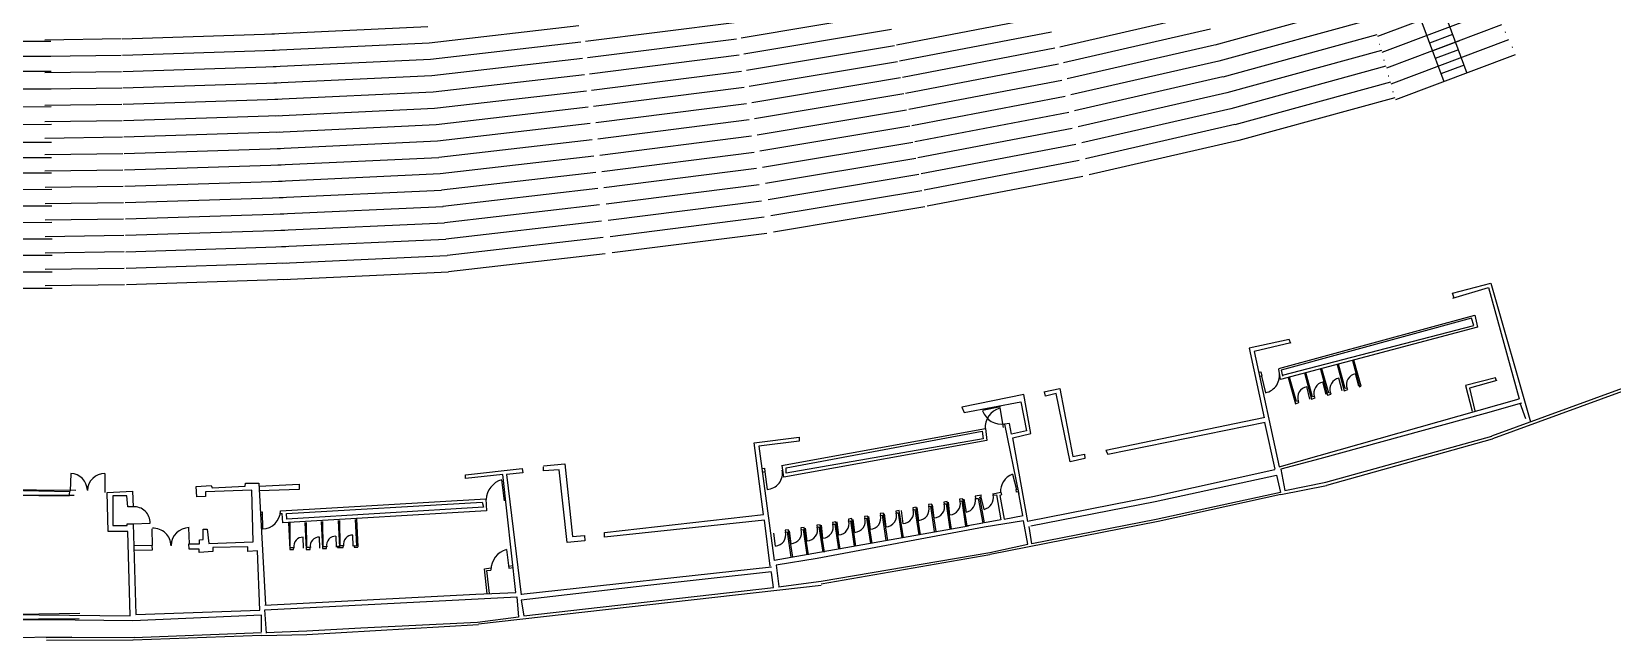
# Model space of a CAD drawing. Extents: x 12070 to 21316, y 9635 to 16827.
# Drawn here: x 16668 to 19741, y 9635 to 10818 of the extents above; entities that cross this region are included whole.
import ezdxf

# ---------------------------------------------------------------- set-up
doc = ezdxf.new("R2010")
doc.units = 0
doc.header["$LTSCALE"] = 192
doc.layers.add('EXIST', color=15, linetype='CONTINUOUS')

msp = doc.modelspace()

# ---------------------------------------------------------------- linework, layer by layer
at = {"layer": 'EXIST', "color": 0}
for p, q in [((19037.3, 11872.9), (19458.6, 10737.4)), ((18992.3, 11856.2), (19413.6, 10720.7)), ((19499, 10888.8), (19284.5, 10808.2)), ((18334.1, 10853.1), (18047.3, 10805.3)), ((18952.3, 10853.3), (18667, 10787.9)), ((19266, 10873), (18968.1, 10791.3)), ((19512.4, 10859.8), (19293.3, 10777.5)), ((17437.9, 10826.9), (17134.6, 10812.9)), ((17437.9, 10826.9), (17134.6, 10812.9)), ((17731.9, 10829), (17440.6, 10795.4)), ((18033.6, 10835), (17744.6, 10798.5)), ((18339.9, 10821.8), (18052.6, 10773.9)), ((18643.8, 10847.7), (18349.3, 10791.4)), ((18960.2, 10822.4), (18674.1, 10756.9)), ((19274.7, 10842.3), (18975.9, 10760.5)), ((19274.7, 10842.3), (18975.9, 10760.5)), ((19525.8, 10830.8), (19302.1, 10746.8)), ((16705.3, 10798.8), (16556.6, 10798.4)), ((16841.6, 10803.6), (16693.2, 10801.5)), ((17139.7, 10813), (16843.7, 10803.5)), ((17440.6, 10795.2), (17136.1, 10781.1)), ((17735.6, 10797.4), (17443.3, 10763.6)), ((18038.5, 10803.5), (17748.6, 10766.9)), ((18345.8, 10790.5), (18057.8, 10742.5)), ((18650.6, 10816.5), (18355.3, 10760.1)), ((18968, 10791.5), (18681.2, 10725.8)), ((19283.5, 10811.7), (18983.8, 10729.6)), ((19288.9, 10792.9), (19287.7, 10792.5)), ((19539.1, 10801.8), (19310.9, 10716)), ((19430.8, 10812.2), (19385.9, 10795.3)), ((19444.3, 10800.2), (19392.4, 10780.7)), ((19533.5, 10816.7), (19532.4, 10816.3)), ((16705.4, 10769.7), (16556.3, 10769.3)), ((16842, 10771.7), (16693.3, 10769.6)), ((16842, 10771.7), (16693.3, 10769.6)), ((17141.4, 10781.2), (16844.2, 10771.7)), ((17443.3, 10763.4), (17137.5, 10749.3)), ((17739.2, 10765.7), (17446, 10731.9)), ((18043.4, 10772), (17752.6, 10735.3)), ((18351.6, 10759.2), (18063, 10711.1)), ((18657.4, 10785.4), (18361.3, 10728.8)), ((18657.4, 10785.4), (18361.3, 10728.8)), ((18975.9, 10760.6), (18688.3, 10694.8)), ((19292.3, 10781.1), (18991.6, 10698.7)), ((19297.7, 10762.2), (19296.5, 10761.7)), ((19552.5, 10772.7), (19319.7, 10685.3)), ((19441.9, 10782.3), (19397, 10765.5)), ((19546.9, 10787.7), (19545.8, 10787.3)), ((16705.6, 10740.5), (16556, 10740.2)), ((16842.5, 10739.9), (16693.3, 10737.8)), ((17143.1, 10749.4), (16844.8, 10739.8)), ((17143.1, 10749.4), (16844.8, 10739.8)), ((17446, 10731.6), (17139, 10717.5)), ((17742.9, 10734.1), (17448.7, 10700.1)), ((18048.2, 10740.6), (17756.6, 10703.7)), ((18357.5, 10727.9), (18068.3, 10679.6)), ((18664.2, 10754.3), (18367.2, 10697.5)), ((18983.7, 10729.7), (18695.4, 10663.7)), ((19301, 10750.5), (18999.5, 10667.8)), ((19306.5, 10731.5), (19305.2, 10731)), ((19453, 10752.5), (19408.1, 10735.6)), ((16705.8, 10706), (16555.7, 10705.7)), ((16843, 10708), (16693.4, 10705.9)), ((17144.8, 10717.6), (16845.4, 10708)), ((17448.7, 10699.9), (17140.5, 10685.6)), ((17448.7, 10699.9), (17140.5, 10685.6)), ((17746.5, 10702.4), (17451.4, 10668.4)), ((18053.1, 10709.1), (17760.6, 10672.1)), ((18363.4, 10696.6), (18073.5, 10648.2)), ((18670.9, 10723.1), (18373.2, 10666.2)), ((18991.6, 10698.9), (18702.6, 10632.7)), ((19309.8, 10719.8), (19007.3, 10636.9)), ((19315.3, 10700.7), (19314, 10700.3)), ((16706, 10671.5), (16555.3, 10671.2)), ((16843.4, 10676.2), (16693.5, 10674)), ((17146.5, 10685.7), (16846, 10676.1)), ((17451.4, 10668.1), (17141.9, 10653.8)), ((17750.2, 10670.8), (17454.1, 10636.6)), ((18058, 10677.6), (17764.6, 10640.5)), ((18058, 10677.6), (17764.6, 10640.5)), ((18677.7, 10692), (18379.2, 10634.9)), ((18999.4, 10668), (18709.7, 10601.6)), ((19318.5, 10689.2), (19015.2, 10606.1)), ((16706.2, 10637), (16555, 10636.6)), ((16843.9, 10644.3), (16693.5, 10642.2)), ((16843.9, 10644.3), (16693.5, 10642.2)), ((17148.2, 10653.9), (16846.6, 10644.3)), ((17148.2, 10653.9), (16846.6, 10644.3)), ((17454.1, 10636.4), (17143.4, 10622)), ((17454.1, 10636.4), (17143.4, 10622)), ((17753.8, 10639.2), (17456.8, 10604.9)), ((18062.8, 10646.1), (17768.6, 10608.9)), ((18369.2, 10665.2), (18078.8, 10616.8)), ((18684.5, 10660.9), (18385.2, 10603.6)), ((19007.3, 10637.1), (18716.8, 10570.6)), ((16844.3, 10612.5), (16693.6, 10610.3)), ((17149.9, 10622.1), (16847.1, 10612.4)), ((17456.8, 10604.6), (17144.9, 10590.2)), ((17757.5, 10607.5), (17459.5, 10573.1)), ((18067.7, 10614.6), (17772.6, 10577.2)), ((18375.1, 10633.9), (18084, 10585.4)), ((18691.3, 10629.7), (18391.2, 10572.3)), ((19015.1, 10606.2), (18723.9, 10539.5)), ((16706.4, 10602.5), (16554.6, 10602.1)), ((16844.8, 10580.6), (16693.7, 10578.5)), ((17151.6, 10590.3), (16847.7, 10580.6)), ((17761.1, 10575.9), (17462.2, 10541.4)), ((18072.6, 10583.1), (17776.6, 10545.6)), ((18380.9, 10602.6), (18089.2, 10554)), ((18698.1, 10598.6), (18397.2, 10541.1)), ((16706.7, 10542.9), (16554, 10542.5)), ((16706.6, 10572.7), (16554.3, 10572.3)), ((16845.2, 10548.8), (16693.7, 10546.6)), ((16845.2, 10548.8), (16693.7, 10546.6)), ((17153.3, 10558.5), (16848.3, 10548.7)), ((17459.5, 10572.8), (17146.3, 10558.4)), ((17764.8, 10544.2), (17464.9, 10509.6)), ((18077.5, 10551.6), (17780.6, 10514)), ((18386.8, 10571.3), (18094.5, 10522.5)), ((18704.9, 10567.5), (18403.1, 10509.8)), ((16845.7, 10516.9), (16693.8, 10514.8)), ((17155, 10526.7), (16848.9, 10516.9)), ((17462.2, 10541.1), (17147.8, 10526.5)), ((17768.5, 10512.6), (17467.6, 10477.9)), ((18082.3, 10520.1), (17784.6, 10482.4)), ((18392.6, 10540), (18099.7, 10491.1)), ((18711.7, 10536.3), (18409.1, 10478.5)), ((16706.9, 10510.9), (16553.7, 10510.5)), ((16846.1, 10485.1), (16693.8, 10482.9)), ((17156.7, 10494.9), (16849.5, 10485)), ((17465, 10509.3), (17149.3, 10494.7)), ((18087.2, 10488.6), (17788.6, 10450.8)), ((18398.5, 10508.7), (18105, 10459.7)), ((16707.1, 10478.8), (16553.4, 10478.4)), ((16846.6, 10453.2), (16693.9, 10451.1)), ((17158.4, 10463), (16850.1, 10453.2)), ((17467.7, 10477.5), (17150.8, 10462.9)), ((17772.1, 10480.9), (17470.3, 10446.1)), ((18092.1, 10457.1), (17792.5, 10419.2)), ((18404.4, 10477.3), (18110.2, 10428.3)), ((16707.3, 10446.7), (16553.1, 10446.4)), ((16847, 10421.4), (16694, 10419.2)), ((17160.1, 10431.2), (16850.6, 10421.3)), ((17470.4, 10445.8), (17152.2, 10431.1)), ((17775.8, 10449.3), (17473, 10414.3)), ((18097, 10425.6), (17796.5, 10387.6)), ((16707.5, 10414.7), (16552.8, 10414.3)), ((16847.5, 10389.5), (16694, 10387.3)), ((17161.8, 10399.4), (16851.2, 10389.4)), ((17473.1, 10414), (17153.7, 10399.3)), ((17779.4, 10417.7), (17475.7, 10382.6)), ((16707.6, 10382.6), (16552.5, 10382.3)), ((17163.5, 10367.6), (16851.8, 10357.6)), ((17475.8, 10382.2), (17155.2, 10367.4)), ((17783.1, 10386), (17478.4, 10350.8)), ((16707.8, 10350.6), (16552.1, 10350.2)), ((16847.9, 10357.7), (16694.1, 10355.5)), ((17165.2, 10335.8), (16852.4, 10325.7)), ((17478.5, 10350.5), (17156.6, 10335.6)), ((19430.4, 10309.6), (19504.9, 10328.7)), ((19504.9, 10328.7), (19582.5, 10059.6)), ((16708, 10318.5), (16551.8, 10318.1)), ((16848.4, 10325.8), (16694.2, 10323.6)), ((19433.6, 10300), (19430.4, 10309.6)), ((19431.5, 10300), (19500.7, 10320.2)), ((19500.7, 10320.2), (19560.2, 10104.3)), ((19092.9, 10163), (19474, 10267)), ((19474, 10267), (19479.3, 10243.6)), ((19479.3, 10243.6), (19096, 10141.8)), ((19467.6, 10260.6), (19097.1, 10159.8)), ((19100.3, 10150.3), (19471.9, 10246.8)), ((19471.9, 10246.8), (19467.6, 10260.6)), ((19113.1, 10219.4), (19035.4, 10202.4)), ((19116.3, 10213), (19045, 10196)), ((19116.3, 10211.9), (19113.1, 10219.4)), ((19035.4, 10202.4), (19064.1, 10067.4)), ((19045, 10196), (19093.8, 9971.6)), ((19235.9, 10178.6), (19249.8, 10127.6)), ((19252.8, 10128.6), (19238.5, 10179.4)), ((19054, 10155.7), (19057.8, 10156.4)), ((19059.6, 10148.2), (19055.4, 10147.7)), ((19057.8, 10156.4), (19059.6, 10148.2)), ((19059.4, 10148.2), (19066.7, 10115.7)), ((19096, 10141.8), (19092.9, 10162)), ((19097.1, 10159.8), (19100.3, 10148.1)), ((19111.2, 10145.5), (19125.1, 10094.5)), ((19127.2, 10098.9), (19113.8, 10146.2)), ((19142.6, 10154.5), (19156.4, 10103.4)), ((19158.6, 10107.9), (19145.2, 10155.2)), ((19173.9, 10162), (19187.8, 10110.9)), ((19189.9, 10115.4), (19176.5, 10162.7)), ((19206, 10170.7), (19219.8, 10119.6)), ((19222, 10124.1), (19208.6, 10171.4)), ((19216.1, 10119.8), (19209.7, 10144.3)), ((19248.1, 10128.5), (19241.8, 10153)), ((19514.4, 10144.7), (19455.9, 10129.9)), ((19843.5, 10154.9), (19506.3, 10031.7)), ((19845.6, 10149.3), (19508.4, 10026)), ((19515.5, 10140.5), (19514.4, 10144.7)), ((18636.1, 10117.6), (18667, 10123.9)), ((18639.3, 10109.1), (18637.2, 10117.6)), ((18659.6, 10114.4), (18639.3, 10109.1)), ((18687.2, 9981.4), (18659.6, 10114.4)), ((18667, 10123.9), (18692.5, 9992.1)), ((19153.4, 10103.4), (19147, 10127.9)), ((19184.7, 10112.3), (19178.4, 10136.8)), ((19187.8, 10110.9), (19194.6, 10113.3)), ((19193.4, 10116.3), (19189.9, 10115.4)), ((19194.6, 10113.3), (19193.4, 10116.3)), ((19219.8, 10119.6), (19226.7, 10121.9)), ((19225.5, 10125), (19222, 10124.1)), ((19226.7, 10121.9), (19225.5, 10125)), ((19249.8, 10127.6), (19252.8, 10128.6)), ((19455.9, 10129.9), (19468.6, 10079.9)), ((19516.5, 10139.4), (19463.3, 10124.5)), ((19463.3, 10124.5), (19473.9, 10080.9)), ((18596.8, 10112.3), (18476.4, 10087.9)), ((18476.4, 10087.9), (18480.7, 10077.3)), ((18480.7, 10077.3), (18591.4, 10098.5)), ((18551.8, 10088.2), (18516.9, 10081.3)), ((18550.5, 10086.5), (18556.9, 10048.2)), ((18591.4, 10098.5), (18602, 10042.1)), ((18610.6, 10036.8), (18596.8, 10112.3)), ((19093.8, 9971.6), (19560.2, 10104.3)), ((19125.1, 10094.5), (19131.9, 10096.8)), ((19130.8, 10099.9), (19127.2, 10098.9)), ((19131.9, 10096.8), (19130.8, 10099.9)), ((19156.4, 10103.4), (19163.3, 10105.7)), ((19162.1, 10108.8), (19158.6, 10107.9)), ((19163.3, 10105.7), (19162.1, 10108.8)), ((19564.4, 10095.8), (19494.2, 10075.6)), ((19572.9, 10064.9), (19562.3, 10095.8)), ((18569, 10055.9), (18559.5, 10054.9)), ((18559.5, 10054.9), (18587.1, 9918.8)), ((18573.3, 10035.7), (18569, 10055.9)), ((19063, 10067.4), (18756.4, 10003.7)), ((18760.6, 9996.3), (19066.2, 10058.8)), ((19065.1, 10057.8), (19085.3, 9967.4)), ((19494.2, 10075.6), (19172.6, 9987.5)), ((18072.6, 10018.8), (18160.1, 10029.8)), ((18160.1, 10021.8), (18081.6, 10011.8)), ((18126.1, 9974.3), (18522.2, 10046.4)), ((18525.4, 10023), (18130.4, 9952)), ((18134.7, 9970.1), (18515.8, 10041.1)), ((18517.9, 10026.2), (18134.7, 9959.4)), ((18160.1, 10029.8), (18160.1, 10021.8)), ((18515.8, 10041.1), (18517.9, 10026.2)), ((18522.2, 10046.4), (18525.4, 10023)), ((18602, 10042.1), (18573.3, 10035.7)), ((18575.4, 10028.3), (18610.6, 10036.8)), ((18605.1, 9865.6), (18575.4, 10028.3)), ((19184.3, 9941.8), (19506.7, 10031.8)), ((19185.9, 9936), (19508.4, 10026)), ((18090.6, 9879.2), (18072.6, 10018.8)), ((18081.6, 10011.8), (18111.7, 9789.7)), ((18692.5, 9992.1), (18714.9, 9996.3)), ((18714.9, 9996.3), (18715.9, 9987.8)), ((18756.4, 10003.7), (18760.6, 9996.3)), ((16743.2, 9924.6), (16744.4, 9959.2)), ((16810.3, 9959.2), (16810.2, 9922.3)), ((17511.6, 9956.4), (17621.5, 9968.5)), ((17622.6, 9960.4), (17591, 9957.3)), ((17621.5, 9968.5), (17622.6, 9960.4)), ((17663.2, 9973.8), (17704.4, 9977.8)), ((17663.2, 9963.8), (17663.2, 9971.8)), ((17693.3, 9965.8), (17663.2, 9963.8)), ((17709.4, 9825.1), (17693.3, 9965.8)), ((17704.4, 9977.8), (17719.4, 9836.2)), ((18087.7, 9968.4), (18092.9, 9969.3)), ((18093.7, 9961.9), (18088.5, 9961.1)), ((18092.9, 9969.3), (18093.7, 9961.9)), ((18093.4, 9961.9), (18098.1, 9927.7)), ((18130.4, 9952), (18127.2, 9974.3)), ((18134.7, 9959.4), (18134.7, 9970.1)), ((18715.9, 9987.8), (18687.2, 9981.4)), ((19085.3, 9966.3), (18847.9, 9913.3)), ((19172.6, 9987.5), (19097, 9967.4)), ((19097, 9967.4), (19104.4, 9925.9)), ((16987.8, 9933.4), (17016.8, 9935.6)), ((16988.9, 9913.3), (16987.8, 9933.4)), ((17016.8, 9935.6), (17019.1, 9931.1)), ((17019.1, 9931.1), (17082.7, 9934.5)), ((17082.7, 9934.5), (17083.8, 9940)), ((17083.8, 9940), (17109.5, 9940)), ((17109.5, 9940), (17122.8, 9703.6)), ((17110.3, 9934.2), (17187.7, 9938.2)), ((17187.7, 9928.1), (17110.3, 9925.1)), ((17187.7, 9938.2), (17187.7, 9928.1)), ((17583.9, 9957.3), (17511.6, 9949.2)), ((17511.6, 9949.2), (17511.6, 9956.4)), ((17581.7, 9946.7), (17586.7, 9905.6)), ((17609.2, 9727.5), (17583.9, 9957.3)), ((17591, 9957.3), (17619.4, 9723.4)), ((18575.1, 9957.7), (18582.6, 9928)), ((18582.3, 9927.7), (18585.9, 9928.4)), ((18852.1, 9904.8), (19088.5, 9955.7)), ((19088.5, 9955.7), (19095.9, 9921.7)), ((19096.7, 9918.2), (19185.5, 9935.9)), ((19104.4, 9925.9), (19184.3, 9941.8)), ((16753.9, 9925.8), (16545.6, 9927.3)), ((16545.6, 9916.6), (16750.8, 9916.6)), ((16742.1, 9923.5), (16621.5, 9925.8)), ((16622.6, 9916.9), (16741, 9915.7)), ((16741, 9915.7), (16742.1, 9923.5)), ((16814.7, 9922.3), (16863.8, 9924.5)), ((16816.9, 9846.5), (16814.7, 9922.3)), ((16825.9, 9915.6), (16825.8, 9857.6)), ((16852.7, 9915.6), (16825.9, 9915.6)), ((16854.9, 9894.4), (16852.7, 9915.6)), ((16863.8, 9924.5), (16864.9, 9894.4)), ((17005.6, 9914.4), (16988.9, 9913.3)), ((17096.1, 9926.6), (17005.6, 9923.3)), ((17005.6, 9923.3), (17005.6, 9914.4)), ((17098.3, 9826.3), (17096.1, 9926.6)), ((17151.5, 9886.3), (17551.2, 9909.5)), ((17163.1, 9881.4), (17544.1, 9903.4)), ((17544.1, 9903.4), (17546.1, 9893.3)), ((17551.2, 9909.5), (17552.2, 9886.2)), ((18418.1, 9899.5), (18411.5, 9898.5)), ((18411.5, 9898.5), (18412.1, 9894.9)), ((18426.3, 9846.1), (18418.1, 9899.5)), ((18422.7, 9872.5), (18419.7, 9897.8)), ((18448.1, 9904.4), (18441.5, 9903.4)), ((18441.5, 9903.4), (18442.1, 9899.8)), ((18442.1, 9899.8), (18445.8, 9900.1)), ((18445.8, 9900.1), (18453, 9851)), ((18456.3, 9851), (18448.1, 9904.4)), ((18453.3, 9878), (18450.4, 9903.4)), ((18478.7, 9910), (18472.1, 9909)), ((18472.1, 9909), (18472.8, 9905.4)), ((18472.8, 9905.4), (18476.4, 9905.7)), ((18476.4, 9905.7), (18483.7, 9856.6)), ((18487, 9856.6), (18478.7, 9910)), ((18480.4, 9909), (18484.7, 9883.6)), ((18514.4, 9916.5), (18502.5, 9914.6)), ((18502.5, 9914.6), (18502.8, 9910.6)), ((18502.8, 9910.6), (18508.1, 9910.6)), ((18508.1, 9910.6), (18517.6, 9862.2)), ((18520.6, 9862.9), (18511.7, 9912.9)), ((18511.7, 9912.9), (18513.7, 9912.9)), ((18513.7, 9912.9), (18519, 9888.9)), ((18514, 9912.9), (18514, 9916.2)), ((18536.5, 9919.8), (18537.4, 9916.9)), ((18536.8, 9919.5), (18552.3, 9922.5)), ((18537.4, 9916.9), (18543.7, 9917.2)), ((18543.7, 9917.2), (18552.6, 9868.8)), ((18553.3, 9917.2), (18550.3, 9916.2)), ((18550.3, 9916.2), (18558.6, 9870.1)), ((18552.3, 9922.5), (18553.3, 9917.2)), ((18583, 9922.4), (18582.3, 9927.7)), ((18586.6, 9923.4), (18583, 9922.4)), ((18595.1, 9877), (18586.6, 9923.4)), ((18847.9, 9913.3), (18604.1, 9865.6)), ((18610.4, 9857.1), (18852.1, 9904.8)), ((19095.9, 9921.7), (18854.2, 9869.7)), ((19096.7, 9918.1), (18858.5, 9865.4)), ((16864.9, 9894.4), (16854.9, 9894.4)), ((17112.7, 9884), (17116.5, 9884.2)), ((17112.9, 9879), (17116.6, 9879.2)), ((17117.4, 9851.6), (17116.5, 9884.2)), ((17151.1, 9881.3), (17155.1, 9881.5)), ((17156.1, 9863), (17155.1, 9881.5)), ((17552.2, 9886.2), (17156.1, 9863)), ((17163.7, 9870.3), (17163.1, 9881.4)), ((17546.1, 9893.3), (17163.7, 9870.3)), ((17263.7, 9867.7), (17266.4, 9814.9)), ((17267.4, 9818.6), (17267.1, 9867.7)), ((17296.9, 9869.4), (17299.5, 9818.6)), ((17299.6, 9871.1), (17302.3, 9816.6)), ((17781.8, 9844.2), (18090.6, 9879.2)), ((18092.6, 9868.1), (17781.8, 9835.1)), ((18103.6, 9778.7), (18092.6, 9868.1)), ((18262.4, 9871.2), (18255.8, 9870.2)), ((18255.8, 9870.2), (18256.4, 9866.6)), ((18256.4, 9866.6), (18260.1, 9867)), ((18260.1, 9867), (18267.3, 9817.9)), ((18270.6, 9817.9), (18262.4, 9871.2)), ((18268.3, 9844.2), (18265.4, 9869.6)), ((18293.7, 9876.2), (18287.1, 9875.2)), ((18287.1, 9875.2), (18287.8, 9871.5)), ((18287.8, 9871.5), (18291.4, 9871.9)), ((18291.4, 9871.9), (18298.6, 9822.8)), ((18301.9, 9822.8), (18293.7, 9876.2)), ((18298.7, 9850.1), (18295.7, 9875.5)), ((18324.1, 9882.1), (18317.5, 9881.1)), ((18317.5, 9881.1), (18318.1, 9877.5)), ((18318.1, 9877.5), (18321.7, 9877.8)), ((18321.7, 9877.8), (18329, 9828.7)), ((18332.3, 9828.7), (18324.1, 9882.1)), ((18329.3, 9855.1), (18326.4, 9880.4)), ((18354.7, 9887), (18348.1, 9886)), ((18348.1, 9886), (18348.8, 9882.4)), ((18348.8, 9882.4), (18352.4, 9882.7)), ((18352.4, 9882.7), (18359.6, 9833.6)), ((18362.9, 9833.6), (18354.7, 9887)), ((18362.3, 9861.3), (18359.3, 9886.7)), ((18387.7, 9893.2), (18381.1, 9892.2)), ((18381.1, 9892.2), (18381.8, 9888.6)), ((18381.8, 9888.6), (18385.4, 9888.9)), ((18385.4, 9888.9), (18392.6, 9839.9)), ((18395.9, 9839.9), (18387.7, 9893.2)), ((18392.6, 9867.5), (18389.7, 9892.9)), ((18412.1, 9894.9), (18415.7, 9895.2)), ((18415.7, 9895.2), (18423, 9846.1)), ((18596.5, 9866.8), (18520, 9854.8)), ((18552.6, 9868.8), (18520.6, 9862.9)), ((18558.5, 9870.1), (18595.8, 9877.3)), ((18604.5, 9821.6), (18596.5, 9866.8)), ((18854.2, 9869.7), (18612.6, 9822)), ((16854.9, 9846.5), (16816.9, 9846.5)), ((16825.8, 9857.6), (16853.7, 9857.6)), ((16853.7, 9861), (16864.9, 9861)), ((16853.7, 9857.6), (16853.7, 9861)), ((16859.2, 9682.5), (16854.9, 9846.5)), ((16864.9, 9861.3), (16898.1, 9862.2)), ((16864.9, 9861), (16870.4, 9684.7)), ((16902.6, 9819.2), (16902.1, 9851.4)), ((16973, 9853.6), (16973.9, 9822.3)), ((17001.1, 9850.9), (17009, 9850.8)), ((17001.1, 9830.8), (17001.1, 9850.9)), ((17009, 9850.8), (17012.3, 9823)), ((17167.1, 9863.7), (17169.8, 9810.9)), ((17170.8, 9814.6), (17170.5, 9863.7)), ((17199, 9864), (17201.6, 9811.2)), ((17202.7, 9814.9), (17202.3, 9864)), ((17230.8, 9865.7), (17233.5, 9812.9)), ((17234.5, 9816.6), (17234.2, 9865.7)), ((17260.3, 9815.6), (17259.6, 9836.9)), ((17293.1, 9817.6), (17292.5, 9838.9)), ((17719.4, 9836.2), (17742.6, 9838.2)), ((17742.6, 9838.2), (17743.6, 9828.1)), ((17781.8, 9835.1), (17781.8, 9844.2)), ((18114, 9817.6), (18111, 9843)), ((18111.6, 9790.3), (18489.6, 9857.3)), ((18139.4, 9849.6), (18132.8, 9848.6)), ((18132.8, 9848.6), (18133.4, 9845)), ((18133.4, 9845), (18137.1, 9845.3)), ((18137.1, 9845.3), (18144.3, 9796.2)), ((18147.6, 9796.2), (18139.4, 9849.6)), ((18144.6, 9822.2), (18141.7, 9847.6)), ((18170, 9854.2), (18163.4, 9853.2)), ((18163.4, 9853.2), (18164.1, 9849.5)), ((18164.1, 9849.5), (18167.7, 9849.9)), ((18167.7, 9849.9), (18175, 9800.8)), ((18178.3, 9800.8), (18170, 9854.2)), ((18175.6, 9827.5), (18172.7, 9852.8)), ((18201, 9859.4), (18194.4, 9858.4)), ((18194.4, 9858.4), (18195.1, 9854.8)), ((18195.1, 9854.8), (18198.7, 9855.1)), ((18520, 9854.8), (18195.1, 9793.7)), ((18198.7, 9855.1), (18206, 9806)), ((18209.3, 9806), (18201, 9859.4)), ((18206.3, 9833.1), (18203.4, 9858.4)), ((18231.7, 9865), (18225.1, 9864)), ((18225.1, 9864), (18225.8, 9860.4)), ((18225.8, 9860.4), (18229.4, 9860.7)), ((18229.4, 9860.7), (18236.6, 9811.6)), ((18239.9, 9811.6), (18231.7, 9865)), ((18237, 9839.3), (18234, 9864.7)), ((18517.6, 9862.2), (18487.9, 9856.9)), ((18858.5, 9865.4), (18531.6, 9801.8)), ((18612.6, 9822), (18607.3, 9856)), ((16902.1, 9819.2), (16866.3, 9818.3)), ((16867.6, 9809.8), (16902.6, 9810.7)), ((16902.6, 9810.7), (16902.1, 9819.2)), ((16973.2, 9821.9), (16994.4, 9821.9)), ((16974.3, 9811.8), (16973.2, 9821.9)), ((16993.3, 9811.8), (16974.3, 9811.8)), ((16993.3, 9805.1), (16993.3, 9811.8)), ((17020.1, 9807.3), (16993.3, 9805.1)), ((16994.4, 9829.7), (17001.1, 9830.8)), ((16994.4, 9821.9), (16994.4, 9829.7)), ((17012.3, 9823), (17098.3, 9826.3)), ((17088.2, 9816.2), (17020.1, 9815.1)), ((17020.1, 9815.1), (17020.1, 9807.3)), ((17088.2, 9807.3), (17088.2, 9816.2)), ((17107.2, 9808.4), (17088.2, 9807.3)), ((17111.6, 9693.5), (17107.2, 9808.4)), ((17169.8, 9810.9), (17177.2, 9811.2)), ((17177.6, 9814.6), (17170.8, 9814.6)), ((17177.2, 9811.2), (17177.6, 9814.6)), ((17196.6, 9813.6), (17195.9, 9834.9)), ((17201.6, 9811.2), (17209.1, 9811.5)), ((17209.4, 9814.9), (17202.7, 9814.9)), ((17209.1, 9811.5), (17209.4, 9814.9)), ((17228.4, 9813.9), (17227.7, 9835.2)), ((17233.5, 9812.9), (17241, 9813.2)), ((17241.3, 9816.6), (17234.5, 9816.6)), ((17241, 9813.2), (17241.3, 9816.6)), ((17262.5, 9817.7), (17262.5, 9814.9)), ((17262.5, 9814.9), (17269.7, 9814.9)), ((17262.6, 9817.7), (17266.9, 9817.7)), ((17266.4, 9814.9), (17273.8, 9815.2)), ((17274.2, 9818.6), (17267.4, 9818.6)), ((17269.7, 9814.9), (17269.7, 9815.7)), ((17269.7, 9815.7), (17269.8, 9815.7)), ((17273.8, 9815.2), (17274.2, 9818.6)), ((17295.1, 9818.7), (17295.1, 9815.9)), ((17295.1, 9815.9), (17302.3, 9815.9)), ((17295.2, 9818.7), (17299.5, 9818.6)), ((17302.3, 9815.9), (17302.3, 9816.7)), ((17302.3, 9816.7), (17302.3, 9816.7)), ((17591, 9811.4), (17595.4, 9775)), ((17743.6, 9828.1), (17709.4, 9825.1)), ((18203.2, 9749.5), (18531.1, 9805.6)), ((18531.1, 9805.6), (18604.5, 9821.6)), ((17548.4, 9773.9), (17560.9, 9775.3)), ((17594.9, 9779), (17603.4, 9779.9)), ((17595.4, 9775), (17603.8, 9776)), ((18106.6, 9776.7), (17619.8, 9723.7)), ((18195.1, 9793.7), (18115.7, 9780.7)), ((18115.7, 9780.7), (18120.7, 9739.5)), ((18203.2, 9744.5), (18531.1, 9801.5)), ((17553.7, 9725.3), (17548.4, 9773.9)), ((17552.8, 9770.3), (17560.7, 9771.2)), ((17557.8, 9725.5), (17552.8, 9770.3)), ((18106.6, 9767.6), (17860.2, 9740.6)), ((18110.6, 9737.5), (18106.6, 9766.6)), ((18119.7, 9738.5), (18203.2, 9749.5)), ((17121.4, 9703.3), (17531.8, 9724.4)), ((17121.4, 9694.2), (17611.2, 9719.3)), ((17531.8, 9724.4), (17609.2, 9727.5)), ((17536.7, 9666.5), (18202.8, 9741.9)), ((17611.2, 9719.3), (17614.2, 9679.7)), ((17860.2, 9740.6), (17619.8, 9712.7)), ((17624.8, 9682.5), (18110.6, 9737.5)), ((16545.6, 9684.1), (16761.5, 9687.2)), ((16623.6, 9684.9), (16859.2, 9682.5)), ((17114.9, 9683.5), (16864.8, 9672.5)), ((16870.4, 9684.7), (17111.6, 9693.5)), ((17114.9, 9651.1), (17114.9, 9683.5)), ((17124.4, 9648.4), (17121.4, 9694.2)), ((17619.8, 9712.7), (17624.8, 9682.5)), ((16760, 9676.5), (16544.1, 9675)), ((16696.2, 9674.8), (16622.5, 9673.7)), ((16864.8, 9672.5), (16696.2, 9674.8)), ((17202.9, 9652.4), (17123.4, 9649.4)), ((17202.8, 9646.3), (17536.8, 9665.5)), ((17307.7, 9658.5), (17202.9, 9652.4)), ((17534.8, 9669.5), (17307.7, 9658.5)), ((17614.2, 9679.7), (17534.8, 9669.5)), ((16545.6, 9639.8), (16746.2, 9641.3)), ((16867, 9640.2), (16695.8, 9639.3)), ((16864.4, 9635), (16696.8, 9634.6)), ((17114.9, 9644.3), (16865.4, 9635)), ((17114.9, 9649), (16867, 9639.7)), ((17115.3, 9644.3), (17202.8, 9646.3))]:
    msp.add_line(p, q, dxfattribs=at)
for centre, radius, start, end in [((19060, 10149.5), 34.2, 281.352, 12.8202), ((19213.8, 10122.6), 21.8, 100.9244, 196.8813), ((19245.9, 10131.3), 21.8, 100.9244, 196.8813), ((19151.2, 10106.2), 21.8, 100.9244, 196.8813), ((19182.5, 10115.1), 21.8, 100.9244, 196.8813), ((18561.2, 10048.3), 39.3, 105.8314, 184.4626), ((18553.2, 10093.2), 38.4, 198.7246, 280.6857), ((16742.3, 9925.1), 34, 2.4496, 86.8827), ((16810.7, 9924.6), 34.6, 90.5374, 177.3995), ((18096.2, 9959.7), 31.7, 272.8439, 10.9321), ((17593.7, 9906.3), 42.2, 106.4626, 176.827), ((18586.7, 9924.2), 35.2, 109.3627, 183.8684), ((18421.3, 9894.3), 21.6, 273.5587, 15.4993), ((18452, 9899.9), 21.6, 273.5587, 15.4993), ((18479.9, 9906.4), 23.3, 281.7231, 10.448), ((18514.3, 9912.2), 23.6, 282.9178, 12.1015), ((16866.7, 9863.1), 31.4, 358.2996, 93.2725), ((17116.3, 9886.7), 35.2, 270.2981, 359.5699), ((18235.6, 9861.2), 21.6, 273.5587, 15.4993), ((18267, 9866.1), 21.6, 273.5587, 15.4993), ((18297.3, 9872), 21.6, 273.5587, 15.4993), ((18328, 9876.9), 21.6, 273.5587, 15.4993), ((18361, 9883.2), 21.6, 273.5587, 15.4993), ((18391.3, 9889.4), 21.6, 273.5587, 15.4993), ((16904.4, 9817.9), 34.5, 0.6276, 93.0228), ((16974.1, 9818.5), 35.2, 90.2981, 179.5699), ((17258.6, 9819.7), 17.3, 86.7356, 190.2225), ((17291.5, 9821.7), 17.3, 86.7356, 190.2225), ((18112.6, 9839.5), 21.6, 273.5587, 15.4993), ((18143.3, 9844.1), 21.6, 273.5587, 15.4993), ((18174.3, 9849.4), 21.6, 273.5587, 15.4993), ((18205, 9854.9), 21.6, 273.5587, 15.4993), ((17194.9, 9817.7), 17.3, 86.7356, 190.2225), ((17226.8, 9818), 17.3, 86.7356, 190.2225), ((17602.9, 9770.9), 42.2, 106.4626, 179.6379)]:
    msp.add_arc(centre, radius, start, end, dxfattribs=at)

doc.saveas('drawing.dxf')
